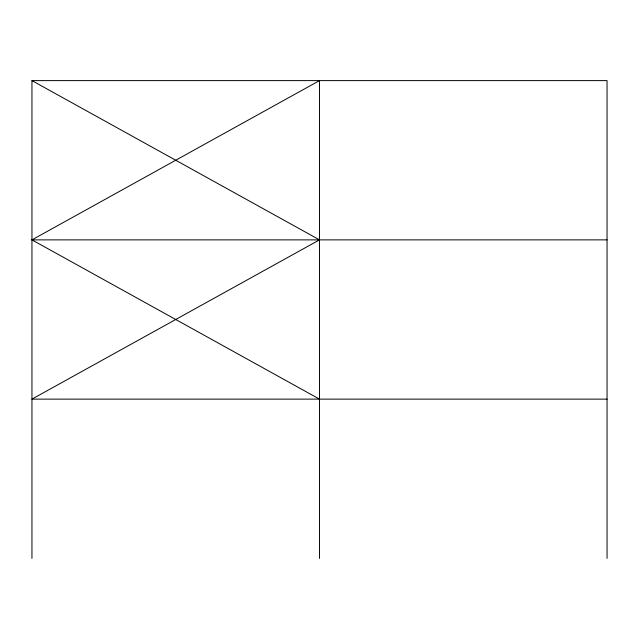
<?xml version="1.0" encoding="UTF-8"?>
<svg xmlns="http://www.w3.org/2000/svg" width="639" height="639" viewBox="0 0 639 639"><rect width="100%" height="100%" fill="white"/><g stroke="black" fill="none" stroke-linecap="round" stroke-linejoin="round"><path stroke-width="0.96" d="M319.5 399.127L31.95 239.873L319.5 80.61L319.5 558.39M31.95 558.39L31.95 80.61L607.05 80.61L607.05 558.39M31.95 239.873L607.05 239.873M607.05 399.127L31.95 399.127L319.5 239.873L31.95 80.61"/></g></svg>
